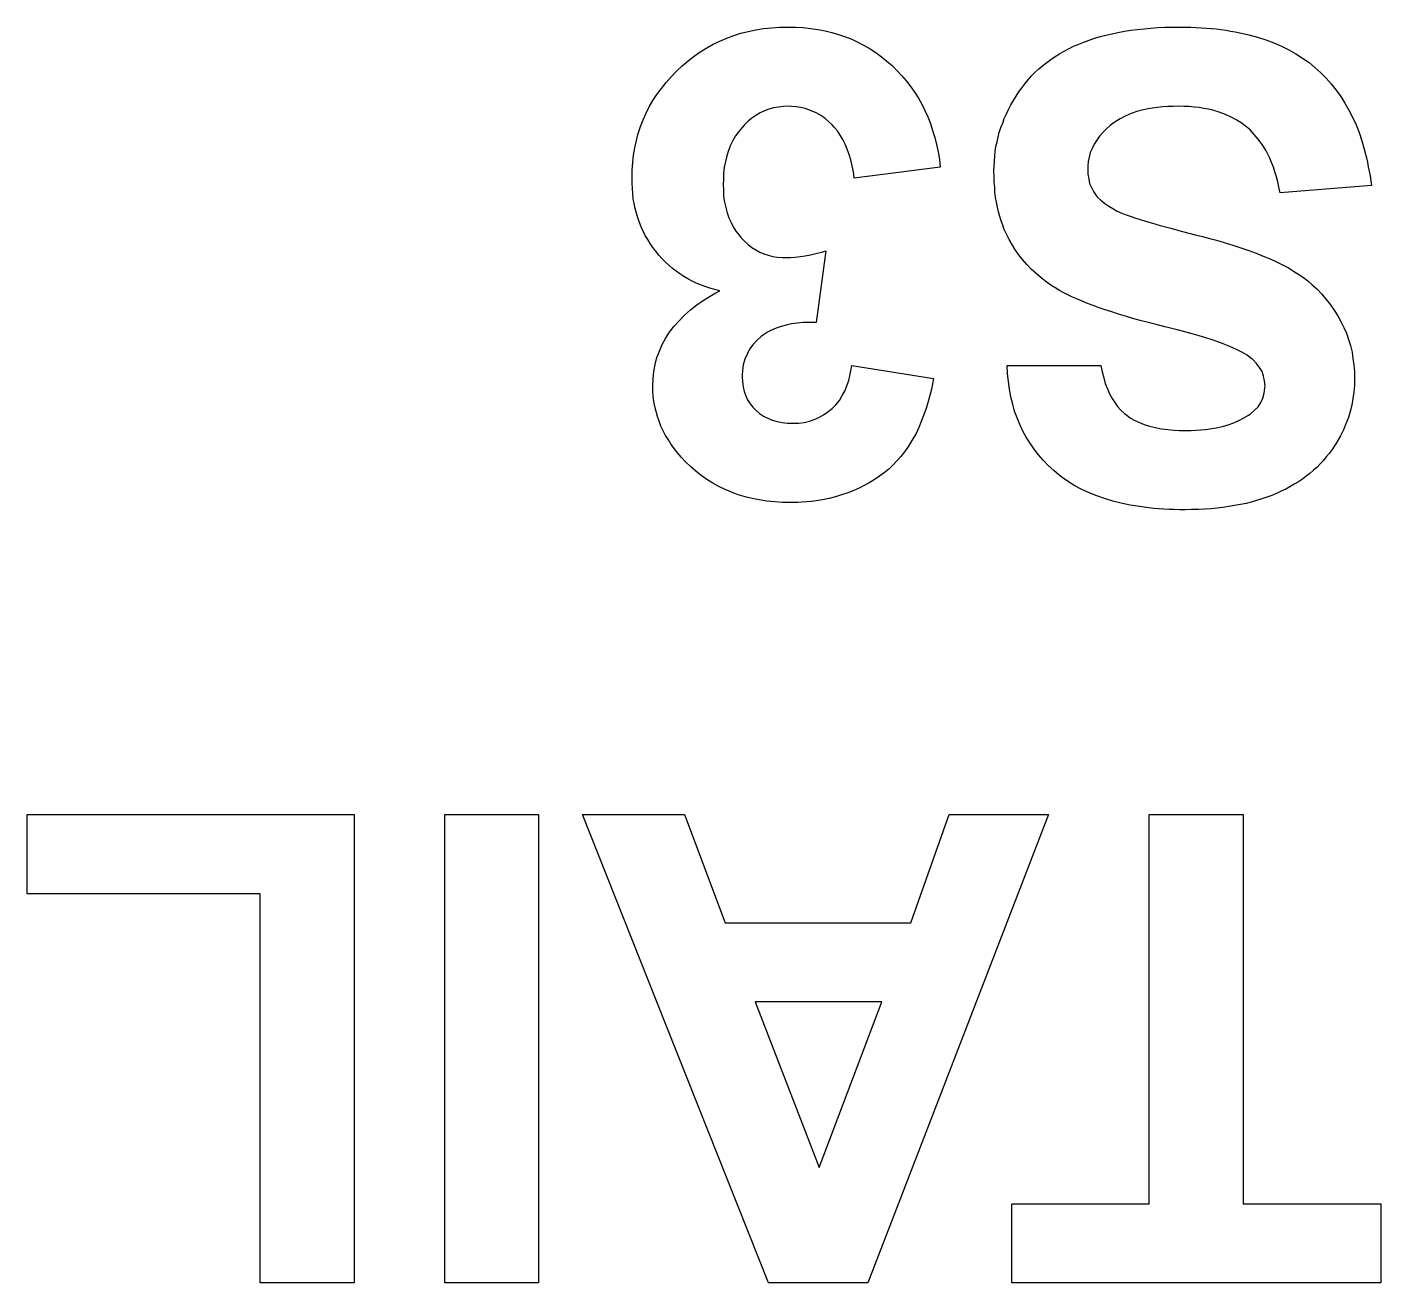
# Model space of a CAD drawing. Extents: x 132.5 to 157.1, y -74.2 to -51.1.
# Drawn here: x 149.759 to 154.165, y -61.302 to -57.214 of the extents above; entities that cross this region are included whole.
import ezdxf

# ---------------------------------------------------------------- set-up
doc = ezdxf.new("R2010")
doc.units = 0
doc.layers.add('BLACK', color=7, linetype='CONTINUOUS')

msp = doc.modelspace()

# ---------------------------------------------------------------- linework, layer by layer
at = {"layer": 'BLACK', "linetype": 'CONTINUOUS'}
for p, q in [((152.082, -57.2342), (152.106, -57.2281)), ((152.106, -57.2281), (152.131, -57.223)), ((152.131, -57.223), (152.156, -57.2191)), ((152.156, -57.2191), (152.182, -57.2163)), ((152.182, -57.2163), (152.208, -57.2146)), ((152.208, -57.2146), (152.235, -57.2141)), ((152.235, -57.2141), (152.26, -57.2145)), ((152.26, -57.2145), (152.285, -57.216)), ((152.285, -57.216), (152.309, -57.2185)), ((152.309, -57.2185), (152.333, -57.2219)), ((152.333, -57.2219), (152.356, -57.2264)), ((152.356, -57.2264), (152.378, -57.2318)), ((152.378, -57.2318), (152.4, -57.2382)), ((153.29, -57.2357), (153.309, -57.2316)), ((153.309, -57.2316), (153.33, -57.2279)), ((153.33, -57.2279), (153.351, -57.2246)), ((153.351, -57.2246), (153.372, -57.2218)), ((153.372, -57.2218), (153.394, -57.2195)), ((153.394, -57.2195), (153.416, -57.2175)), ((153.416, -57.2175), (153.439, -57.216)), ((153.439, -57.216), (153.462, -57.2149)), ((153.462, -57.2149), (153.486, -57.2143)), ((153.486, -57.2143), (153.51, -57.2141)), ((153.51, -57.2141), (153.528, -57.2142)), ((153.528, -57.2142), (153.546, -57.2146)), ((153.546, -57.2146), (153.563, -57.2152)), ((153.563, -57.2152), (153.58, -57.2161)), ((153.58, -57.2161), (153.597, -57.2173)), ((153.597, -57.2173), (153.613, -57.2187)), ((153.613, -57.2187), (153.629, -57.2203)), ((153.629, -57.2203), (153.645, -57.2223)), ((153.645, -57.2223), (153.661, -57.2245)), ((153.661, -57.2245), (153.676, -57.2269)), ((153.676, -57.2269), (153.691, -57.2296)), ((153.691, -57.2296), (153.706, -57.2325)), ((153.706, -57.2325), (153.721, -57.2358)), ((151.971, -57.2819), (151.992, -57.2702)), ((151.992, -57.2702), (152.014, -57.2595)), ((152.014, -57.2595), (152.036, -57.25)), ((152.036, -57.25), (152.059, -57.2415)), ((152.059, -57.2415), (152.082, -57.2342)), ((152.4, -57.2382), (152.422, -57.2456)), ((152.422, -57.2456), (152.443, -57.2539)), ((152.443, -57.2539), (152.463, -57.2633)), ((152.463, -57.2633), (152.483, -57.2736)), ((152.483, -57.2736), (152.503, -57.2849)), ((153.15, -57.2841), (153.165, -57.2765)), ((153.165, -57.2765), (153.182, -57.2694)), ((153.182, -57.2694), (153.198, -57.2627)), ((153.198, -57.2627), (153.216, -57.2564)), ((153.216, -57.2564), (153.233, -57.2506)), ((153.233, -57.2506), (153.252, -57.2452)), ((153.252, -57.2452), (153.27, -57.2402)), ((153.27, -57.2402), (153.29, -57.2357)), ((153.721, -57.2358), (153.735, -57.2392)), ((153.735, -57.2392), (153.763, -57.2469)), ((153.763, -57.2469), (153.79, -57.2557)), ((153.79, -57.2557), (153.816, -57.2654)), ((153.816, -57.2654), (153.841, -57.2762)), ((153.841, -57.2762), (153.865, -57.288)), ((151.91, -57.324), (151.93, -57.3089)), ((151.93, -57.3089), (151.95, -57.2948)), ((151.95, -57.2948), (151.971, -57.2819)), ((152.503, -57.2849), (152.521, -57.2973)), ((152.521, -57.2973), (152.54, -57.3105)), ((152.54, -57.3105), (152.557, -57.3248)), ((153.078, -57.329), (153.091, -57.3191)), ((153.091, -57.3191), (153.105, -57.3097)), ((153.105, -57.3097), (153.119, -57.3007)), ((153.119, -57.3007), (153.134, -57.2922)), ((153.134, -57.2922), (153.15, -57.2841)), ((153.865, -57.288), (153.888, -57.3009)), ((153.888, -57.3009), (153.91, -57.3148)), ((153.91, -57.3148), (153.931, -57.3297)), ((151.855, -57.3759), (151.873, -57.3577)), ((151.873, -57.3577), (151.891, -57.3403)), ((151.891, -57.3403), (151.91, -57.324)), ((152.557, -57.3248), (152.575, -57.3401)), ((152.575, -57.3401), (152.591, -57.3562)), ((152.591, -57.3562), (152.606, -57.3729)), ((153.028, -57.3731), (153.04, -57.3614)), ((153.04, -57.3614), (153.052, -57.3502)), ((153.052, -57.3502), (153.065, -57.3393)), ((153.065, -57.3393), (153.078, -57.329)), ((153.931, -57.3297), (153.95, -57.3456)), ((153.95, -57.3456), (153.969, -57.3625)), ((153.969, -57.3625), (153.987, -57.3804)), ((151.824, -57.4136), (151.839, -57.3945)), ((151.839, -57.3945), (151.855, -57.3759)), ((152.606, -57.3729), (152.621, -57.3902)), ((152.621, -57.3902), (152.635, -57.4081)), ((152.635, -57.4081), (152.648, -57.4266)), ((152.997, -57.4111), (153.007, -57.398)), ((153.007, -57.398), (153.017, -57.3853)), ((153.017, -57.3853), (153.028, -57.3731)), ((153.987, -57.3804), (154.003, -57.3993)), ((154.003, -57.3993), (154.019, -57.4191)), ((151.784, -57.4738), (151.796, -57.4533)), ((151.796, -57.4533), (151.809, -57.4332)), ((151.809, -57.4332), (151.824, -57.4136)), ((152.648, -57.4266), (152.66, -57.4457)), ((152.66, -57.4457), (152.671, -57.4655)), ((152.961, -57.4674), (152.969, -57.4529)), ((152.969, -57.4529), (152.978, -57.4386)), ((152.978, -57.4386), (152.987, -57.4246)), ((152.987, -57.4246), (152.997, -57.4111)), ((154.019, -57.4191), (154.034, -57.4398)), ((154.034, -57.4398), (154.048, -57.4614)), ((151.764, -57.5163), (151.774, -57.4948)), ((151.774, -57.4948), (151.784, -57.4738)), ((152.145, -57.4936), (152.131, -57.5015)), ((152.159, -57.487), (152.145, -57.4936)), ((152.173, -57.4816), (152.159, -57.487)), ((152.188, -57.4774), (152.173, -57.4816)), ((152.204, -57.4744), (152.188, -57.4774)), ((152.22, -57.4726), (152.204, -57.4744)), ((152.236, -57.472), (152.22, -57.4726)), ((152.247, -57.4722), (152.236, -57.472)), ((152.262, -57.4734), (152.247, -57.4722)), ((152.277, -57.4757), (152.262, -57.4734)), ((152.291, -57.4791), (152.277, -57.4757)), ((152.309, -57.4852), (152.291, -57.4791)), ((152.327, -57.4932), (152.309, -57.4852)), ((152.344, -57.503), (152.327, -57.4932)), ((152.671, -57.4655), (152.681, -57.4858)), ((152.681, -57.4858), (152.69, -57.5067)), ((152.939, -57.5115), (152.946, -57.4966)), ((152.946, -57.4966), (152.953, -57.4819)), ((152.953, -57.4819), (152.961, -57.4674)), ((153.352, -57.4959), (153.333, -57.5036)), ((153.371, -57.4892), (153.352, -57.4959)), ((153.392, -57.4837), (153.371, -57.4892)), ((153.407, -57.4806), (153.392, -57.4837)), ((153.422, -57.4779), (153.407, -57.4806)), ((153.438, -57.4758), (153.422, -57.4779)), ((153.455, -57.4741), (153.438, -57.4758)), ((153.472, -57.4729), (153.455, -57.4741)), ((153.489, -57.4722), (153.472, -57.4729)), ((153.507, -57.472), (153.489, -57.4722)), ((153.524, -57.4722), (153.507, -57.472)), ((153.541, -57.473), (153.524, -57.4722)), ((153.558, -57.4744), (153.541, -57.473)), ((153.573, -57.4762), (153.558, -57.4744)), ((153.589, -57.4786), (153.573, -57.4762)), ((153.604, -57.4816), (153.589, -57.4786)), ((153.618, -57.485), (153.604, -57.4816)), ((153.639, -57.4912), (153.618, -57.485)), ((153.659, -57.4986), (153.639, -57.4912)), ((154.048, -57.4614), (154.061, -57.4841)), ((154.061, -57.4841), (154.073, -57.5076)), ((151.748, -57.5607), (151.755, -57.5382)), ((151.755, -57.5382), (151.764, -57.5163)), ((152.086, -57.5405), (152.075, -57.5538)), ((152.094, -57.5322), (152.086, -57.5405)), ((152.106, -57.5207), (152.094, -57.5322)), ((152.118, -57.5105), (152.106, -57.5207)), ((152.131, -57.5015), (152.118, -57.5105)), ((152.356, -57.5116), (152.344, -57.503)), ((152.367, -57.5213), (152.356, -57.5116)), ((152.379, -57.5321), (152.367, -57.5213)), ((152.386, -57.5398), (152.379, -57.5321)), ((152.396, -57.5523), (152.386, -57.5398)), ((152.69, -57.5067), (152.699, -57.5283)), ((152.699, -57.5283), (152.706, -57.5504)), ((152.923, -57.5567), (152.928, -57.5415)), ((152.928, -57.5415), (152.934, -57.5264)), ((152.934, -57.5264), (152.939, -57.5115)), ((153.285, -57.5332), (153.272, -57.5449)), ((153.3, -57.5222), (153.285, -57.5332)), ((153.316, -57.5124), (153.3, -57.5222)), ((153.333, -57.5036), (153.316, -57.5124)), ((153.678, -57.5072), (153.659, -57.4986)), ((153.696, -57.517), (153.678, -57.5072)), ((153.713, -57.5279), (153.696, -57.517)), ((153.729, -57.5401), (153.713, -57.5279)), ((153.739, -57.5489), (153.729, -57.5401)), ((154.073, -57.5076), (154.084, -57.5321)), ((154.084, -57.5321), (154.094, -57.5575)), ((151.737, -57.6069), (151.742, -57.5835)), ((151.742, -57.5835), (151.748, -57.5607)), ((152.056, -57.5828), (152.048, -57.5986)), ((152.065, -57.5679), (152.056, -57.5828)), ((152.075, -57.5538), (152.065, -57.5679)), ((152.405, -57.5656), (152.396, -57.5523)), ((152.414, -57.5799), (152.405, -57.5656)), ((152.421, -57.5952), (152.414, -57.5799)), ((152.706, -57.5504), (152.713, -57.5732)), ((152.713, -57.5732), (152.719, -57.5965)), ((152.916, -57.5875), (152.919, -57.572)), ((152.919, -57.572), (152.923, -57.5567)), ((153.24, -57.5822), (153.232, -57.5954)), ((153.249, -57.5694), (153.24, -57.5822)), ((153.26, -57.557), (153.249, -57.5694)), ((153.272, -57.5449), (153.26, -57.557)), ((153.753, -57.5633), (153.739, -57.5489)), ((153.766, -57.579), (153.753, -57.5633)), ((153.778, -57.5961), (153.766, -57.579)), ((154.094, -57.5575), (154.103, -57.5839)), ((154.103, -57.5839), (154.111, -57.6112)), ((151.733, -57.6307), (151.737, -57.6069)), ((152.042, -57.6153), (152.036, -57.6327)), ((152.048, -57.5986), (152.042, -57.6153)), ((152.428, -57.6114), (152.421, -57.5952)), ((152.434, -57.6285), (152.428, -57.6114)), ((152.44, -57.6466), (152.434, -57.6285)), ((152.719, -57.5965), (152.724, -57.6205)), ((152.724, -57.6205), (152.728, -57.645)), ((152.908, -57.6347), (152.91, -57.6188)), ((152.91, -57.6188), (152.912, -57.6031)), ((152.912, -57.6031), (152.916, -57.5875)), ((153.219, -57.6228), (153.215, -57.637)), ((153.225, -57.6089), (153.219, -57.6228)), ((153.232, -57.5954), (153.225, -57.6089)), ((153.79, -57.6145), (153.778, -57.5961)), ((153.797, -57.6275), (153.79, -57.6145)), ((153.803, -57.6411), (153.797, -57.6275)), ((154.111, -57.6112), (154.118, -57.6395)), ((151.728, -57.6798), (151.73, -57.655)), ((151.73, -57.655), (151.733, -57.6307)), ((152.028, -57.6702), (152.026, -57.6903)), ((152.032, -57.6511), (152.028, -57.6702)), ((152.036, -57.6327), (152.032, -57.6511)), ((152.444, -57.6656), (152.44, -57.6466)), ((152.448, -57.6856), (152.444, -57.6656)), ((152.731, -57.6702), (152.451, -57.7064)), ((152.728, -57.645), (152.731, -57.6702)), ((152.905, -57.683), (152.906, -57.6668)), ((152.906, -57.6668), (152.907, -57.6506)), ((152.907, -57.6506), (152.908, -57.6347)), ((153.212, -57.6516), (153.211, -57.6666)), ((153.211, -57.6666), (153.211, -57.6768)), ((153.215, -57.637), (153.212, -57.6516)), ((153.809, -57.6553), (153.803, -57.6411)), ((153.815, -57.6702), (153.809, -57.6553)), ((153.82, -57.6856), (153.815, -57.6702)), ((154.118, -57.6395), (154.121, -57.654)), ((154.121, -57.654), (154.124, -57.6687)), ((154.124, -57.6687), (154.127, -57.6836)), ((151.728, -57.705), (151.728, -57.6798)), ((151.728, -57.7224), (151.728, -57.705)), ((152.025, -57.7111), (152.024, -57.7255)), ((152.026, -57.6903), (152.025, -57.7111)), ((152.451, -57.7064), (152.448, -57.6856)), ((152.906, -57.7008), (152.905, -57.683)), ((152.906, -57.7182), (152.906, -57.7008)), ((152.908, -57.7352), (152.906, -57.7182)), ((153.211, -57.6768), (153.211, -57.6929)), ((153.211, -57.6929), (153.214, -57.7082)), ((153.214, -57.7082), (153.217, -57.7228)), ((153.825, -57.7016), (153.82, -57.6856)), ((153.829, -57.7183), (153.825, -57.7016)), ((153.833, -57.7355), (153.829, -57.7183)), ((154.127, -57.6836), (154.13, -57.6988)), ((154.13, -57.6988), (154.132, -57.7142)), ((154.132, -57.7142), (154.134, -57.7299)), ((151.729, -57.7394), (151.728, -57.7224)), ((151.73, -57.7561), (151.729, -57.7394)), ((151.732, -57.7726), (151.73, -57.7561)), ((152.024, -57.7255), (152.025, -57.7457)), ((152.025, -57.7457), (152.026, -57.7651)), ((152.909, -57.7519), (152.908, -57.7352)), ((152.911, -57.7683), (152.909, -57.7519)), ((153.217, -57.7228), (153.223, -57.7366)), ((153.223, -57.7366), (153.23, -57.7496)), ((153.23, -57.7496), (153.238, -57.7618)), ((153.238, -57.7618), (153.242, -57.7665)), ((153.837, -57.7533), (153.833, -57.7355)), ((154.134, -57.7299), (153.837, -57.7533)), ((151.735, -57.7886), (151.732, -57.7726)), ((151.738, -57.8044), (151.735, -57.7886)), ((151.742, -57.8198), (151.738, -57.8044)), ((152.026, -57.7651), (152.029, -57.7837)), ((152.029, -57.7837), (152.033, -57.8015)), ((152.033, -57.8015), (152.037, -57.8186)), ((152.914, -57.7843), (152.911, -57.7683)), ((152.917, -57.7999), (152.914, -57.7843)), ((152.92, -57.8152), (152.917, -57.7999)), ((153.242, -57.7665), (153.253, -57.7779)), ((153.253, -57.7779), (153.266, -57.7887)), ((153.266, -57.7887), (153.279, -57.7971)), ((153.279, -57.7971), (153.292, -57.8051)), ((153.292, -57.8051), (153.307, -57.8129)), ((151.747, -57.8349), (151.742, -57.8198)), ((151.752, -57.8497), (151.747, -57.8349)), ((151.758, -57.8642), (151.752, -57.8497)), ((152.037, -57.8186), (152.043, -57.8348)), ((152.043, -57.8348), (152.05, -57.8502)), ((152.05, -57.8502), (152.057, -57.8648)), ((152.925, -57.8301), (152.92, -57.8152)), ((152.929, -57.8446), (152.925, -57.8301)), ((152.934, -57.8588), (152.929, -57.8446)), ((153.307, -57.8129), (153.324, -57.8204)), ((153.324, -57.8204), (153.342, -57.8275)), ((153.342, -57.8275), (153.352, -57.831)), ((153.352, -57.831), (153.367, -57.8362)), ((153.367, -57.8362), (153.382, -57.8408)), ((153.382, -57.8408), (153.399, -57.8458)), ((153.399, -57.8458), (153.418, -57.8514)), ((151.764, -57.8783), (151.758, -57.8642)), ((151.771, -57.8922), (151.764, -57.8783)), ((151.779, -57.9057), (151.771, -57.8922)), ((152.057, -57.8648), (152.066, -57.8786)), ((152.066, -57.8786), (152.076, -57.8916)), ((152.076, -57.8916), (152.083, -57.8999)), ((152.939, -57.8727), (152.934, -57.8588)), ((152.945, -57.8861), (152.939, -57.8727)), ((152.955, -57.9057), (152.945, -57.8861)), ((153.418, -57.8514), (153.432, -57.8555)), ((153.432, -57.8555), (153.447, -57.8597)), ((153.447, -57.8597), (153.464, -57.8642)), ((153.464, -57.8642), (153.481, -57.869)), ((153.481, -57.869), (153.5, -57.8739)), ((153.5, -57.8739), (153.519, -57.8791)), ((153.519, -57.8791), (153.54, -57.8845)), ((153.54, -57.8845), (153.561, -57.8902)), ((153.561, -57.8902), (153.584, -57.8961)), ((151.787, -57.9188), (151.779, -57.9057)), ((151.796, -57.9317), (151.787, -57.9188)), ((151.806, -57.9442), (151.796, -57.9317)), ((152.083, -57.8999), (152.094, -57.9114)), ((152.094, -57.9114), (152.106, -57.9218)), ((152.106, -57.9218), (152.118, -57.9311)), ((152.118, -57.9311), (152.131, -57.9392)), ((152.966, -57.9244), (152.955, -57.9057)), ((152.974, -57.9365), (152.966, -57.9244)), ((152.986, -57.954), (152.974, -57.9365)), ((153.584, -57.8961), (153.596, -57.8992)), ((153.596, -57.8992), (153.611, -57.9031)), ((153.611, -57.9031), (153.626, -57.9071)), ((153.626, -57.9071), (153.641, -57.9111)), ((153.641, -57.9111), (153.655, -57.9152)), ((153.655, -57.9152), (153.683, -57.9236)), ((153.683, -57.9236), (153.709, -57.9322)), ((153.709, -57.9322), (153.735, -57.941)), ((151.815, -57.9564), (151.806, -57.9442)), ((151.826, -57.9679), (151.815, -57.9564)), ((151.837, -57.979), (151.826, -57.9679)), ((151.848, -57.9894), (151.837, -57.979)), ((152.131, -57.9392), (152.144, -57.9462)), ((152.144, -57.9462), (152.157, -57.952)), ((152.157, -57.952), (152.171, -57.9567)), ((152.171, -57.9567), (152.186, -57.9603)), ((152.186, -57.9603), (152.2, -57.9628)), ((152.2, -57.9628), (152.216, -57.9641)), ((152.216, -57.9641), (152.226, -57.9644)), ((152.226, -57.9644), (152.244, -57.9638)), ((152.244, -57.9638), (152.259, -57.9627)), ((152.259, -57.9627), (152.275, -57.9608)), ((152.275, -57.9608), (152.291, -57.9583)), ((152.291, -57.9583), (152.309, -57.9551)), ((152.309, -57.9551), (152.326, -57.9512)), ((152.326, -57.9512), (152.345, -57.9466)), ((152.359, -57.9428), (152.327, -58.1754)), ((152.345, -57.9466), (152.359, -57.9428)), ((152.999, -57.9708), (152.986, -57.954)), ((153.013, -57.9868), (152.999, -57.9708)), ((153.735, -57.941), (153.759, -57.95)), ((153.759, -57.95), (153.782, -57.9592)), ((153.782, -57.9592), (153.805, -57.9686)), ((153.805, -57.9686), (153.825, -57.9782)), ((153.825, -57.9782), (153.845, -57.9881)), ((151.859, -57.9994), (151.848, -57.9894)), ((151.871, -58.0087), (151.859, -57.9994)), ((151.883, -58.0176), (151.871, -58.0087)), ((151.896, -58.0258), (151.883, -58.0176)), ((151.909, -58.0335), (151.896, -58.0258)), ((153.027, -58.0021), (153.013, -57.9868)), ((153.043, -58.0167), (153.027, -58.0021)), ((153.059, -58.0305), (153.043, -58.0167)), ((153.845, -57.9881), (153.864, -57.9981)), ((153.864, -57.9981), (153.881, -58.0084)), ((153.881, -58.0084), (153.898, -58.0189)), ((153.898, -58.0189), (153.913, -58.0295)), ((151.923, -58.0407), (151.909, -58.0335)), ((151.937, -58.0473), (151.923, -58.0407)), ((151.951, -58.0534), (151.937, -58.0473)), ((151.966, -58.0589), (151.951, -58.0534)), ((151.981, -58.0638), (151.966, -58.0589)), ((151.997, -58.0682), (151.981, -58.0638)), ((152.013, -58.0721), (151.997, -58.0682)), ((153.076, -58.0437), (153.059, -58.0305)), ((153.094, -58.0561), (153.076, -58.0437)), ((153.107, -58.0639), (153.094, -58.0561)), ((153.119, -58.0715), (153.107, -58.0639)), ((153.913, -58.0295), (153.927, -58.0404)), ((153.927, -58.0404), (153.94, -58.0516)), ((153.94, -58.0516), (153.957, -58.0675)), ((153.957, -58.0675), (153.973, -58.0839)), ((151.939, -58.1183), (151.962, -58.1023)), ((151.962, -58.1023), (151.987, -58.0869)), ((151.987, -58.0869), (152, -58.0794)), ((152, -58.0794), (152.013, -58.0721)), ((153.133, -58.0787), (153.119, -58.0715)), ((153.146, -58.0857), (153.133, -58.0787)), ((153.161, -58.0927), (153.146, -58.0857)), ((153.177, -58.0998), (153.161, -58.0927)), ((153.193, -58.1067), (153.177, -58.0998)), ((153.21, -58.1137), (153.193, -58.1067)), ((153.229, -58.1207), (153.21, -58.1137)), ((153.973, -58.0839), (153.987, -58.1008)), ((153.987, -58.1008), (154.001, -58.118)), ((151.881, -58.17), (151.898, -58.1521)), ((151.898, -58.1521), (151.918, -58.1349)), ((151.918, -58.1349), (151.939, -58.1183)), ((153.248, -58.1276), (153.229, -58.1207)), ((153.268, -58.1345), (153.248, -58.1276)), ((153.289, -58.1414), (153.268, -58.1345)), ((153.311, -58.1483), (153.289, -58.1414)), ((153.334, -58.1552), (153.311, -58.1483)), ((153.358, -58.1621), (153.334, -58.1552)), ((154.001, -58.118), (154.013, -58.1357)), ((154.013, -58.1357), (154.025, -58.1539)), ((154.025, -58.1539), (154.035, -58.1724)), ((151.85, -58.2075), (151.864, -58.1885)), ((151.864, -58.1885), (151.881, -58.17)), ((152.182, -58.2003), (152.169, -58.2075)), ((152.197, -58.1939), (152.182, -58.2003)), ((152.213, -58.1886), (152.197, -58.1939)), ((152.229, -58.1841), (152.213, -58.1886)), ((152.247, -58.1805), (152.229, -58.1841)), ((152.266, -58.1779), (152.247, -58.1805)), ((152.285, -58.1761), (152.266, -58.1779)), ((152.306, -58.1753), (152.285, -58.1761)), ((152.327, -58.1754), (152.306, -58.1753)), ((153.382, -58.1689), (153.358, -58.1621)), ((153.408, -58.1757), (153.382, -58.1689)), ((153.434, -58.1825), (153.408, -58.1757)), ((153.462, -58.1893), (153.434, -58.1825)), ((153.476, -58.1927), (153.462, -58.1893)), ((153.502, -58.1995), (153.476, -58.1927)), ((153.527, -58.2062), (153.502, -58.1995)), ((154.035, -58.1724), (154.044, -58.1914)), ((154.044, -58.1914), (154.053, -58.2108)), ((151.826, -58.2476), (151.837, -58.2272)), ((151.837, -58.2272), (151.85, -58.2075)), ((152.134, -58.2343), (152.121, -58.2481)), ((152.148, -58.2216), (152.134, -58.2343)), ((152.156, -58.2156), (152.148, -58.2216)), ((152.169, -58.2075), (152.156, -58.2156)), ((153.551, -58.2129), (153.527, -58.2062)), ((153.574, -58.2195), (153.551, -58.2129)), ((153.595, -58.226), (153.574, -58.2195)), ((153.616, -58.2325), (153.595, -58.226)), ((153.634, -58.239), (153.616, -58.2325)), ((153.652, -58.2453), (153.634, -58.239)), ((153.668, -58.2517), (153.652, -58.2453)), ((154.053, -58.2108), (154.06, -58.2307)), ((154.06, -58.2307), (154.066, -58.251)), ((151.803, -58.3122), (151.809, -58.29)), ((151.809, -58.29), (151.817, -58.2685)), ((151.817, -58.2685), (151.826, -58.2476)), ((152.102, -58.2787), (152.095, -58.2955)), ((152.11, -58.2629), (152.102, -58.2787)), ((152.121, -58.2481), (152.11, -58.2629)), ((153.683, -58.258), (153.668, -58.2517)), ((153.697, -58.2642), (153.683, -58.258)), ((153.715, -58.2734), (153.697, -58.2642)), ((153.73, -58.2825), (153.715, -58.2734)), ((153.742, -58.2915), (153.73, -58.2825)), ((154.066, -58.251), (154.071, -58.2717)), ((154.071, -58.2717), (154.074, -58.2929)), ((151.797, -58.3584), (151.799, -58.335)), ((151.799, -58.335), (151.803, -58.3122)), ((152.087, -58.3321), (152.086, -58.3469)), ((152.09, -58.3133), (152.087, -58.3321)), ((152.095, -58.2955), (152.09, -58.3133)), ((152.437, -58.349), (152.44, -58.3329)), ((152.44, -58.3329), (152.443, -58.3161)), ((152.443, -58.3161), (152.709, -58.3582)), ((152.95, -58.3424), (152.949, -58.3161)), ((152.949, -58.3161), (153.254, -58.3161)), ((153.254, -58.3161), (153.258, -58.3366)), ((153.748, -58.2963), (153.742, -58.2915)), ((153.76, -58.3086), (153.748, -58.2963)), ((153.77, -58.3217), (153.76, -58.3086)), ((153.778, -58.3355), (153.77, -58.3217)), ((154.074, -58.2929), (154.077, -58.3145)), ((154.077, -58.3145), (154.079, -58.3365)), ((151.796, -58.3824), (151.797, -58.3584)), ((152.086, -58.3469), (152.086, -58.352)), ((152.086, -58.352), (152.087, -58.3688)), ((152.087, -58.3688), (152.089, -58.3848)), ((152.421, -58.397), (152.428, -58.3788)), ((152.428, -58.3788), (152.433, -58.3643)), ((152.433, -58.3643), (152.437, -58.349)), ((152.706, -58.3755), (152.702, -58.3923)), ((152.709, -58.3582), (152.706, -58.3755)), ((152.953, -58.368), (152.95, -58.3424)), ((152.956, -58.393), (152.953, -58.368)), ((153.258, -58.3366), (153.263, -58.356)), ((153.263, -58.356), (153.268, -58.3743)), ((153.268, -58.3743), (153.275, -58.3915)), ((153.783, -58.35), (153.778, -58.3355)), ((153.786, -58.3653), (153.783, -58.35)), ((153.788, -58.3813), (153.786, -58.3653)), ((154.079, -58.3365), (154.079, -58.3589)), ((154.079, -58.3589), (154.079, -58.3807)), ((151.796, -58.3994), (151.796, -58.3824)), ((151.797, -58.4163), (151.796, -58.3994)), ((151.799, -58.4329), (151.797, -58.4163)), ((152.089, -58.3848), (152.093, -58.3999)), ((152.093, -58.3999), (152.098, -58.4142)), ((152.098, -58.4142), (152.104, -58.4275)), ((152.403, -58.4291), (152.412, -58.4137)), ((152.412, -58.4137), (152.421, -58.397)), ((152.698, -58.4087), (152.694, -58.4247)), ((152.702, -58.3923), (152.698, -58.4087)), ((152.961, -58.4174), (152.956, -58.393)), ((152.967, -58.441), (152.961, -58.4174)), ((153.275, -58.3915), (153.282, -58.4076)), ((153.282, -58.4076), (153.29, -58.4226)), ((153.29, -58.4226), (153.299, -58.4364)), ((153.774, -58.4362), (153.781, -58.4214)), ((153.781, -58.4214), (153.785, -58.4055)), ((153.785, -58.4055), (153.787, -58.3884)), ((153.787, -58.3884), (153.788, -58.3813)), ((154.074, -58.4233), (154.07, -58.4442)), ((154.077, -58.4021), (154.074, -58.4233)), ((154.079, -58.3807), (154.077, -58.4021)), ((151.802, -58.4493), (151.799, -58.4329)), ((151.806, -58.4655), (151.802, -58.4493)), ((151.811, -58.4814), (151.806, -58.4655)), ((152.104, -58.4275), (152.112, -58.44)), ((152.112, -58.44), (152.121, -58.4516)), ((152.121, -58.4516), (152.132, -58.4623)), ((152.132, -58.4623), (152.143, -58.472)), ((152.351, -58.4767), (152.365, -58.4669)), ((152.365, -58.4669), (152.379, -58.4557)), ((152.379, -58.4557), (152.391, -58.4431)), ((152.391, -58.4431), (152.403, -58.4291)), ((152.685, -58.4552), (152.68, -58.4699)), ((152.689, -58.4402), (152.685, -58.4552)), ((152.694, -58.4247), (152.689, -58.4402)), ((152.973, -58.464), (152.967, -58.441)), ((152.981, -58.4863), (152.973, -58.464)), ((153.299, -58.4364), (153.308, -58.4491)), ((153.308, -58.4491), (153.319, -58.4608)), ((153.319, -58.4608), (153.33, -58.4713)), ((153.739, -58.4736), (153.753, -58.4623)), ((153.753, -58.4623), (153.765, -58.4498)), ((153.765, -58.4498), (153.774, -58.4362)), ((154.065, -58.4649), (154.059, -58.4853)), ((154.07, -58.4442), (154.065, -58.4649)), ((151.816, -58.4971), (151.811, -58.4814)), ((151.822, -58.5126), (151.816, -58.4971)), ((152.143, -58.472), (152.156, -58.4804)), ((152.156, -58.4804), (152.17, -58.4875)), ((152.17, -58.4875), (152.184, -58.4933)), ((152.184, -58.4933), (152.2, -58.4978)), ((152.2, -58.4978), (152.216, -58.5011)), ((152.216, -58.5011), (152.234, -58.503)), ((152.234, -58.503), (152.252, -58.5037)), ((152.252, -58.5037), (152.27, -58.5029)), ((152.27, -58.5029), (152.288, -58.5007)), ((152.288, -58.5007), (152.305, -58.4969)), ((152.305, -58.4969), (152.321, -58.4917)), ((152.321, -58.4917), (152.336, -58.4849)), ((152.336, -58.4849), (152.351, -58.4767)), ((152.669, -58.4978), (152.661, -58.5176)), ((152.674, -58.4841), (152.669, -58.4978)), ((152.68, -58.4699), (152.674, -58.4841)), ((152.99, -58.508), (152.981, -58.4863)), ((153, -58.5289), (152.99, -58.508)), ((153.33, -58.4713), (153.338, -58.4776)), ((153.338, -58.4776), (153.35, -58.4865)), ((153.35, -58.4865), (153.364, -58.4945)), ((153.364, -58.4945), (153.379, -58.5016)), ((153.379, -58.5016), (153.395, -58.5078)), ((153.395, -58.5078), (153.412, -58.5131)), ((153.649, -58.5137), (153.668, -58.5082)), ((153.668, -58.5082), (153.686, -58.5018)), ((153.686, -58.5018), (153.703, -58.4945)), ((153.703, -58.4945), (153.719, -58.4861)), ((153.719, -58.4861), (153.734, -58.4769)), ((153.734, -58.4769), (153.739, -58.4736)), ((154.051, -58.5054), (154.043, -58.5252)), ((154.059, -58.4853), (154.051, -58.5054)), ((151.829, -58.5279), (151.822, -58.5126)), ((151.837, -58.543), (151.829, -58.5279)), ((151.846, -58.5578), (151.837, -58.543)), ((152.642, -58.5542), (152.632, -58.571)), ((152.652, -58.5364), (152.642, -58.5542)), ((152.661, -58.5176), (152.652, -58.5364)), ((153.011, -58.5493), (153, -58.5289)), ((153.023, -58.5689), (153.011, -58.5493)), ((153.412, -58.5131), (153.431, -58.5176)), ((153.431, -58.5176), (153.45, -58.5213)), ((153.45, -58.5213), (153.471, -58.524)), ((153.471, -58.524), (153.492, -58.5259)), ((153.492, -58.5259), (153.508, -58.5267)), ((153.508, -58.5267), (153.523, -58.5271)), ((153.523, -58.5271), (153.531, -58.5271)), ((153.531, -58.5271), (153.547, -58.5269)), ((153.547, -58.5269), (153.563, -58.5263)), ((153.563, -58.5263), (153.579, -58.5252)), ((153.579, -58.5252), (153.594, -58.5238)), ((153.594, -58.5238), (153.608, -58.5219)), ((153.608, -58.5219), (153.629, -58.5183)), ((153.629, -58.5183), (153.649, -58.5137)), ((154.033, -58.5448), (154.026, -58.5578)), ((154.043, -58.5252), (154.033, -58.5448)), ((151.855, -58.5724), (151.846, -58.5578)), ((151.866, -58.5868), (151.855, -58.5724)), ((151.877, -58.6009), (151.866, -58.5868)), ((152.615, -58.5971), (152.603, -58.6119)), ((152.625, -58.5817), (152.615, -58.5971)), ((152.632, -58.571), (152.625, -58.5817)), ((153.036, -58.5879), (153.023, -58.5689)), ((153.051, -58.6062), (153.036, -58.5879)), ((154.006, -58.5895), (153.997, -58.6016)), ((154.014, -58.5769), (154.006, -58.5895)), ((154.018, -58.5706), (154.014, -58.5769)), ((154.026, -58.5578), (154.018, -58.5706)), ((151.889, -58.6149), (151.877, -58.6009)), ((151.902, -58.6286), (151.889, -58.6149)), ((151.918, -58.6447), (151.902, -58.6286)), ((152.577, -58.6396), (152.563, -58.6525)), ((152.59, -58.626), (152.577, -58.6396)), ((152.603, -58.6119), (152.59, -58.626)), ((153.066, -58.6239), (153.051, -58.6062)), ((153.082, -58.6408), (153.066, -58.6239)), ((153.1, -58.6572), (153.082, -58.6408)), ((153.967, -58.6358), (153.957, -58.6465)), ((153.978, -58.6248), (153.967, -58.6358)), ((153.987, -58.6134), (153.978, -58.6248)), ((153.997, -58.6016), (153.987, -58.6134)), ((151.935, -58.6598), (151.918, -58.6447)), ((151.953, -58.6738), (151.935, -58.6598)), ((151.971, -58.6868), (151.953, -58.6738)), ((151.991, -58.6987), (151.971, -58.6868)), ((152.516, -58.6873), (152.499, -58.6977)), ((152.533, -58.6763), (152.516, -58.6873)), ((152.548, -58.6647), (152.533, -58.6763)), ((152.563, -58.6525), (152.548, -58.6647)), ((153.109, -58.665), (153.1, -58.6572)), ((153.128, -58.68), (153.109, -58.665)), ((153.148, -58.694), (153.128, -58.68)), ((153.91, -58.6852), (153.897, -58.6939)), ((153.922, -58.6761), (153.91, -58.6852)), ((153.934, -58.6666), (153.922, -58.6761)), ((153.946, -58.6567), (153.934, -58.6666)), ((153.957, -58.6465), (153.946, -58.6567)), ((152.01, -58.7096), (151.991, -58.6987)), ((152.031, -58.7195), (152.01, -58.7096)), ((152.052, -58.7283), (152.031, -58.7195)), ((152.073, -58.7361), (152.052, -58.7283)), ((152.43, -58.7299), (152.41, -58.7368)), ((152.45, -58.7222), (152.43, -58.7299)), ((152.469, -58.7136), (152.45, -58.7222)), ((152.481, -58.7074), (152.469, -58.7136)), ((152.499, -58.6977), (152.481, -58.7074)), ((153.169, -58.707), (153.148, -58.694)), ((153.192, -58.719), (153.169, -58.707)), ((153.215, -58.73), (153.192, -58.719)), ((153.24, -58.7399), (153.215, -58.73)), ((153.825, -58.7319), (153.81, -58.7383)), ((153.84, -58.7251), (153.825, -58.7319)), ((153.855, -58.7179), (153.84, -58.7251)), ((153.869, -58.7103), (153.855, -58.7179)), ((153.883, -58.7023), (153.869, -58.7103)), ((153.897, -58.6939), (153.883, -58.7023)), ((152.096, -58.7429), (152.073, -58.7361)), ((152.119, -58.7486), (152.096, -58.7429)), ((152.142, -58.7533), (152.119, -58.7486)), ((152.167, -58.7569), (152.142, -58.7533)), ((152.192, -58.7595), (152.167, -58.7569)), ((152.217, -58.7611), (152.192, -58.7595)), ((152.244, -58.7616), (152.217, -58.7611)), ((152.251, -58.7615), (152.244, -58.7616)), ((152.267, -58.7612), (152.251, -58.7615)), ((152.282, -58.7604), (152.267, -58.7612)), ((152.297, -58.7593), (152.282, -58.7604)), ((152.312, -58.7578), (152.297, -58.7593)), ((152.327, -58.7559), (152.312, -58.7578)), ((152.348, -58.7524), (152.327, -58.7559)), ((152.369, -58.748), (152.348, -58.7524)), ((152.39, -58.7428), (152.369, -58.748)), ((152.41, -58.7368), (152.39, -58.7428)), ((153.265, -58.7489), (153.24, -58.7399)), ((153.292, -58.7569), (153.265, -58.7489)), ((153.32, -58.7639), (153.292, -58.7569)), ((153.334, -58.767), (153.32, -58.7639)), ((153.349, -58.7699), (153.334, -58.767)), ((153.364, -58.7725), (153.349, -58.7699)), ((153.379, -58.7749), (153.364, -58.7725)), ((153.394, -58.777), (153.379, -58.7749)), ((153.67, -58.7749), (153.651, -58.7776)), ((153.689, -58.7717), (153.67, -58.7749)), ((153.708, -58.7682), (153.689, -58.7717)), ((153.726, -58.7643), (153.708, -58.7682)), ((153.743, -58.7599), (153.726, -58.7643)), ((153.76, -58.7551), (153.743, -58.7599)), ((153.777, -58.75), (153.76, -58.7551)), ((153.794, -58.7443), (153.777, -58.75)), ((153.81, -58.7383), (153.794, -58.7443)), ((153.41, -58.7789), (153.394, -58.777)), ((153.426, -58.7805), (153.41, -58.7789)), ((153.442, -58.7819), (153.426, -58.7805)), ((153.459, -58.783), (153.442, -58.7819)), ((153.476, -58.7839), (153.459, -58.783)), ((153.493, -58.7845), (153.476, -58.7839)), ((153.51, -58.7849), (153.493, -58.7845)), ((153.528, -58.785), (153.51, -58.7849)), ((153.549, -58.7848), (153.528, -58.785)), ((153.571, -58.7842), (153.549, -58.7848)), ((153.591, -58.7832), (153.571, -58.7842)), ((153.612, -58.7817), (153.591, -58.7832)), ((153.632, -58.7798), (153.612, -58.7817)), ((153.651, -58.7776), (153.632, -58.7798)), ((149.759, -60.0354), (149.759, -59.7775)), ((149.759, -59.7775), (150.823, -59.7775)), ((150.823, -59.7775), (150.823, -61.3016)), ((151.119, -61.3016), (151.119, -59.7775)), ((151.119, -59.7775), (151.423, -59.7775)), ((151.423, -59.7775), (151.423, -61.3016)), ((151.809, -60.3871), (151.567, -59.7775)), ((151.567, -59.7775), (151.899, -59.7775)), ((151.899, -59.7775), (152.031, -60.1292)), ((153.083, -59.7775), (152.495, -61.3016)), ((152.635, -60.1292), (152.76, -59.7775)), ((152.76, -59.7775), (153.083, -59.7775)), ((153.411, -61.0437), (153.411, -59.7775)), ((153.411, -59.7775), (153.717, -59.7775)), ((153.717, -59.7775), (153.717, -61.0437)), ((150.518, -60.0354), (149.759, -60.0354)), ((150.518, -61.3016), (150.518, -60.0354)), ((152.031, -60.1292), (152.635, -60.1292)), ((152.172, -61.3016), (151.809, -60.3871)), ((152.541, -60.3871), (152.129, -60.3871)), ((152.129, -60.3871), (152.337, -60.9264)), ((152.337, -60.9264), (152.541, -60.3871)), ((152.964, -61.3016), (152.964, -61.0437)), ((152.964, -61.0437), (153.411, -61.0437)), ((153.717, -61.0437), (154.165, -61.0437)), ((154.165, -61.0437), (154.165, -61.3016)), ((150.823, -61.3016), (150.518, -61.3016)), ((151.423, -61.3016), (151.119, -61.3016)), ((152.495, -61.3016), (152.172, -61.3016)), ((154.165, -61.3016), (152.964, -61.3016))]:
    msp.add_line(p, q, dxfattribs=at)

doc.saveas('drawing.dxf')
